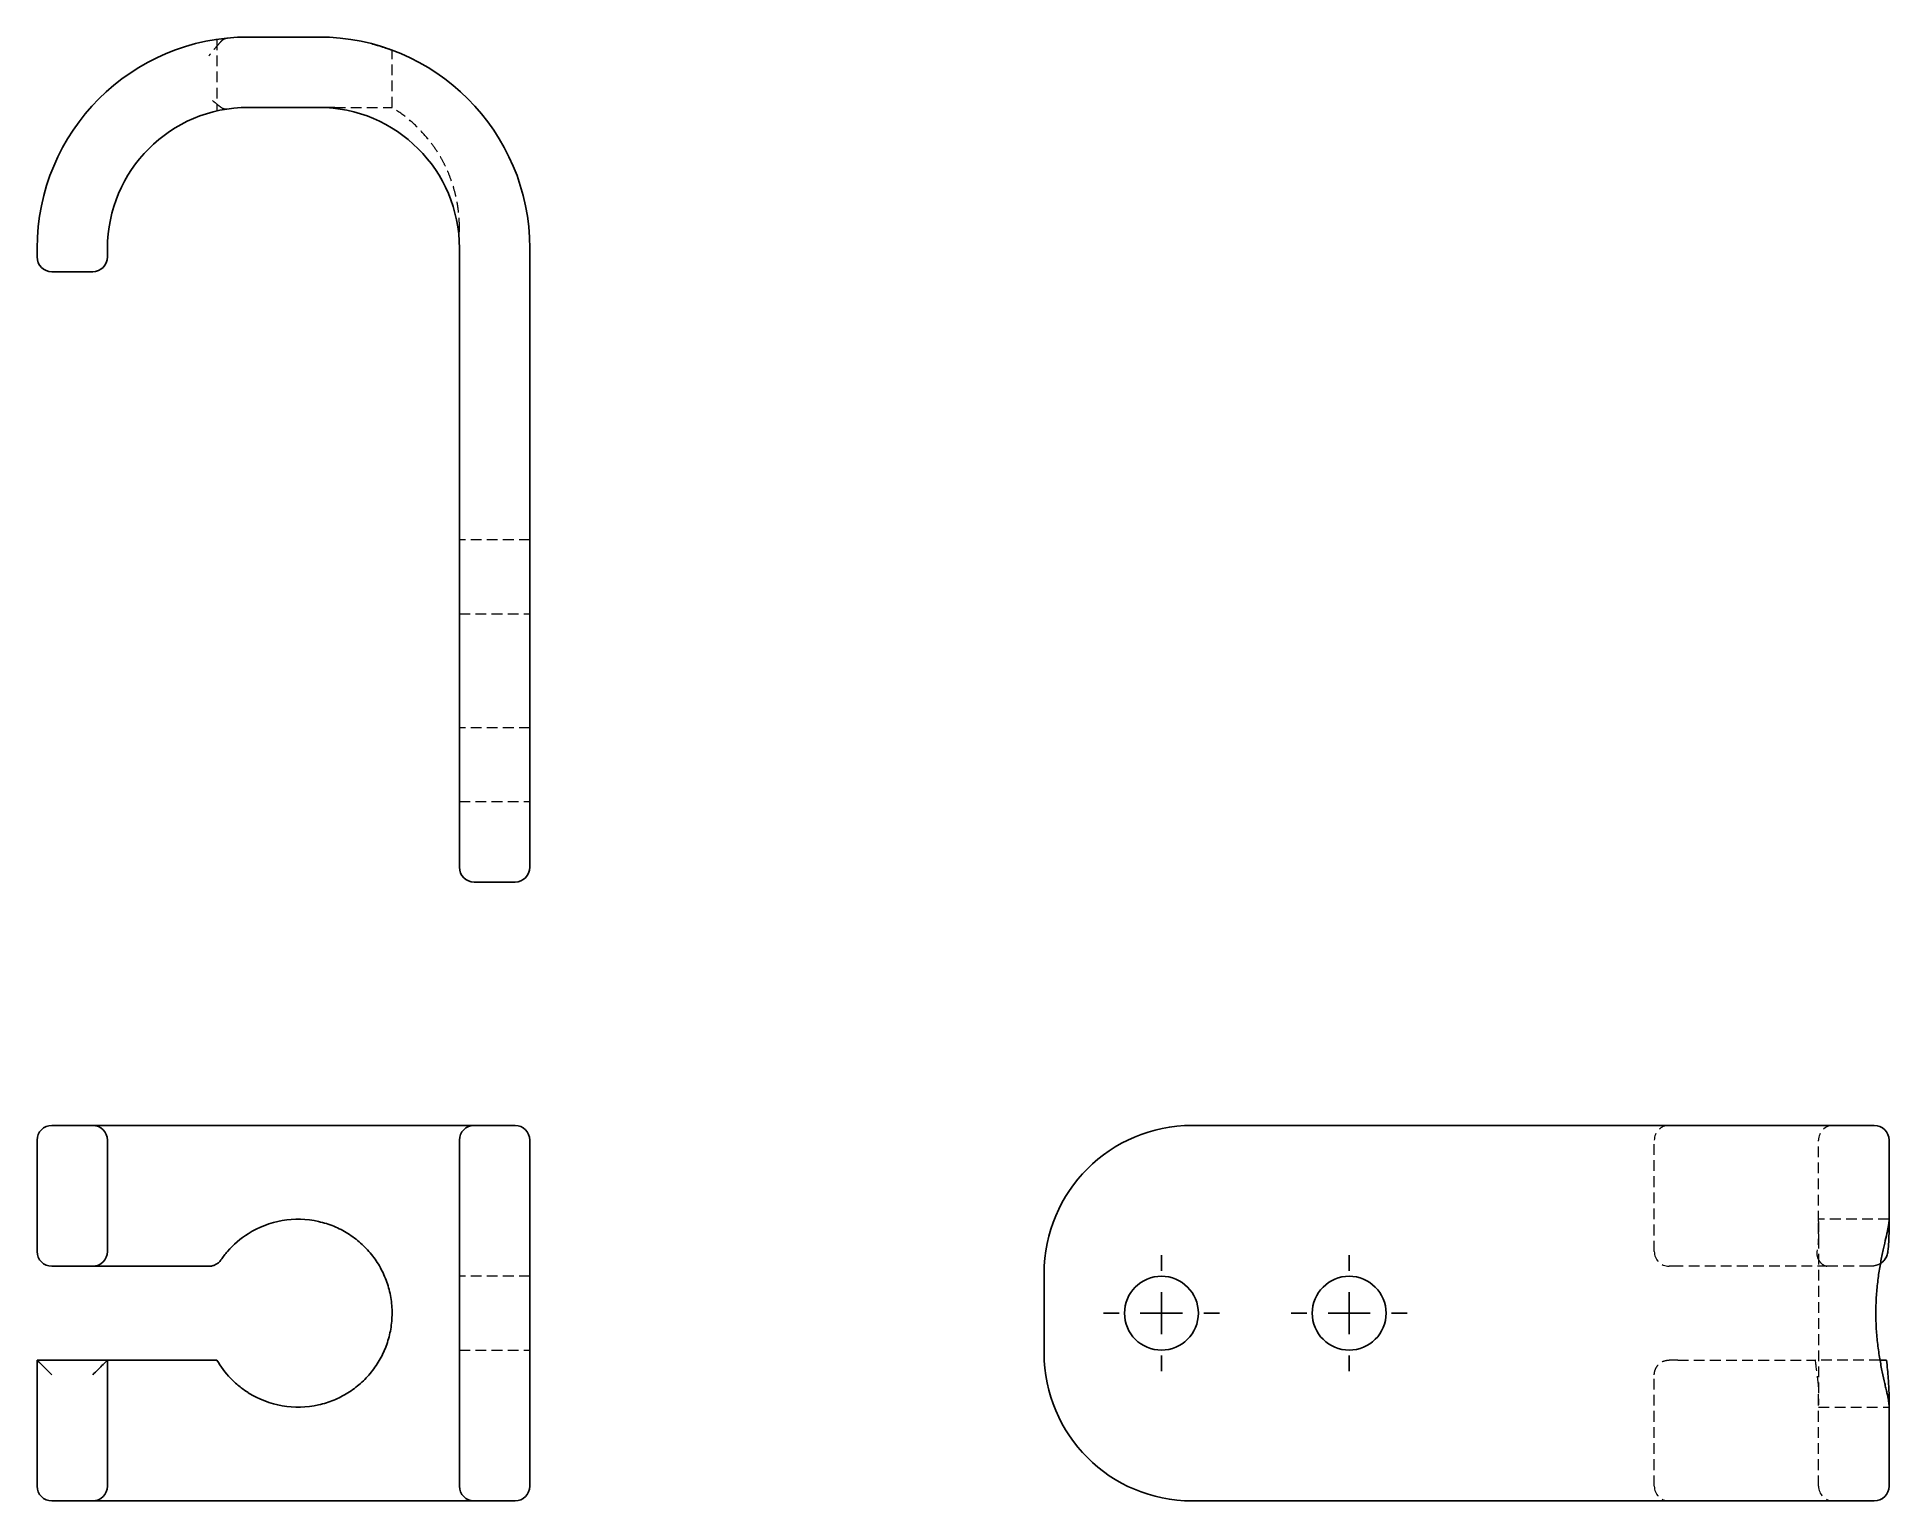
# Model space of a CAD drawing. Header units: millimetres. Extents: x 54 to 273, y 35 to 208.
import ezdxf

# ---------------------------------------------------------------- set-up
doc = ezdxf.new("R2010")
doc.units = ezdxf.units.MM
doc.linetypes.add('HIDDEN', pattern=[1.905, 1.27, -0.635])
doc.layers.add('10', color=7, linetype='Continuous')

# ---------------------------------------------------------------- blocks, each defined once
blk = doc.blocks.new('SW_CENTERMARKSYMBOL_0')
at = {"layer": '10', "color": 0}
for p, q in [((0, 5), (0, 6.87)), ((0, 0), (0, 2.5)), ((-5, 0), (-6.87, 0)), ((0, 0), (-2.5, 0)), ((0, 0), (0, -2.5)), ((0, 0), (2.5, 0)), ((5, 0), (6.87, 0)), ((0, -5), (0, -6.87))]:
    blk.add_line(p, q, dxfattribs=at)
blk = doc.blocks.new('SW_CENTERMARKSYMBOL_1')
at = {"layer": '10', "color": 0}
for p, q in [((0, 5), (0, 6.87)), ((0, 0), (0, 2.5)), ((-5, 0), (-6.87, 0)), ((0, 0), (-2.5, 0)), ((0, 0), (0, -2.5)), ((0, 0), (2.5, 0)), ((5, 0), (6.87, 0)), ((0, -5), (0, -6.87))]:
    blk.add_line(p, q, dxfattribs=at)

msp = doc.modelspace()

# ---------------------------------------------------------------- linework, layer by layer
at = {"color": 7, "linetype": 'HIDDEN', "lineweight": 18}
for p, q in [((75.13, 207.68), (75.13, 199.21)), ((95.86, 199.63), (95.86, 206.4)), ((112.15, 148.47), (103.82, 148.47)), ((103.82, 139.72), (112.15, 139.72)), ((112.15, 126.26), (103.82, 126.26)), ((103.82, 117.51), (112.15, 117.51)), ((245.19, 64.3), (245.19, 77.46)), ((264.63, 67.84), (264.63, 77.46)), ((272.96, 68.11), (264.63, 68.11)), ((264.63, 66.4), (264.63, 67.84)), ((112.15, 61.37), (103.82, 61.37)), ((247.97, 62.55), (246.94, 62.55)), ((265.77, 62.55), (247.97, 62.55)), ((270.73, 62.55), (265.77, 62.55)), ((103.82, 52.63), (112.15, 52.63)), ((247.97, 51.45), (246.94, 51.45)), ((247.97, 51.45), (264.21, 51.45)), ((271.9, 51.45), (264.21, 51.45)), ((245.19, 36.54), (245.19, 49.7)), ((264.63, 46.16), (264.63, 47.6)), ((264.63, 36.54), (264.63, 46.16)), ((264.63, 45.89), (272.96, 45.89))]:
    msp.add_line(p, q, dxfattribs=at)
at = {"color": 7, "linetype": 'Continuous', "lineweight": 25}
for p, q in [((78.84, 207.96), (87.16, 207.96)), ((87.16, 199.63), (78.84, 199.63)), ((53.85, 181.94), (53.85, 182.97)), ((62.18, 182.97), (62.18, 181.94)), ((103.82, 125.49), (103.82, 182.97)), ((112.15, 182.97), (112.15, 125.49)), ((60.43, 180.19), (55.6, 180.19)), ((103.82, 109.75), (103.82, 125.49)), ((112.15, 125.49), (112.15, 109.75)), ((110.4, 108), (105.57, 108)), ((55.6, 79.21), (60.43, 79.21)), ((60.43, 79.21), (78.84, 79.21)), ((78.84, 79.21), (87.16, 79.21)), ((87.16, 79.21), (105.57, 79.21)), ((105.57, 79.21), (110.4, 79.21)), ((190.49, 79.21), (247.97, 79.21)), ((247.97, 79.21), (271.21, 79.21)), ((53.85, 64.3), (53.85, 77.46)), ((62.18, 77.46), (62.18, 64.3)), ((103.82, 61.72), (103.82, 77.46)), ((112.15, 77.46), (112.15, 61.72)), ((272.96, 77.46), (272.96, 67.84)), ((272.96, 66.4), (272.96, 67.84)), ((60.43, 62.55), (55.6, 62.55)), ((74.17, 62.55), (60.43, 62.55)), ((103.82, 52.28), (103.82, 61.72)), ((112.15, 61.72), (112.15, 52.28)), ((173, 52.28), (173, 61.72)), ((53.85, 51.45), (62.18, 51.45)), ((53.85, 36.54), (53.85, 51.45)), ((62.18, 51.45), (62.18, 36.54)), ((62.18, 51.45), (75.13, 51.45)), ((103.82, 36.54), (103.82, 52.28)), ((112.15, 52.28), (112.15, 36.54)), ((272.68, 51.45), (271.9, 51.45)), ((272.96, 46.16), (272.96, 47.6)), ((272.96, 46.16), (272.96, 36.54)), ((60.43, 34.79), (55.6, 34.79)), ((78.84, 34.79), (60.43, 34.79)), ((87.16, 34.79), (78.84, 34.79)), ((105.57, 34.79), (87.16, 34.79)), ((110.4, 34.79), (105.57, 34.79)), ((247.97, 34.79), (190.49, 34.79)), ((271.21, 34.79), (247.97, 34.79))]:
    msp.add_line(p, q, dxfattribs=at)
for centre in [(186.88, 57), (209.09, 57)]:
    msp.add_circle(centre, 4.37, dxfattribs=at)
for centre, radius, start, end in [((78.84, 182.97), 24.99, 90, 180), ((87.16, 182.97), 24.99, 0, 90), ((78.84, 182.97), 16.66, 90, 180), ((87.16, 182.97), 16.66, 0, 90), ((55.6, 181.94), 1.75, 180, 270), ((60.43, 181.94), 1.75, 270, 0), ((105.57, 109.75), 1.75, 180, 270), ((110.4, 109.75), 1.75, 270, 0), ((55.6, 77.46), 1.75, 90, 180), ((60.43, 77.46), 1.75, 0, 90), ((105.57, 77.46), 1.75, 90, 180), ((110.4, 77.46), 1.75, 0, 90), ((190.49, 61.72), 17.49, 90, 180), ((271.21, 77.46), 1.75, 0, 90), ((84.75, 57), 11.11, 77.4366, 122.1732), ((55.6, 64.3), 1.75, 180, 270), ((60.43, 64.3), 1.75, 270, 0), ((190.49, 52.28), 17.49, 180, 270), ((84.75, 57), 11.11, 237.8268, 282.5634), ((55.6, 36.54), 1.75, 180, 270), ((60.43, 36.54), 1.75, 270, 0), ((105.57, 36.54), 1.75, 180, 270), ((110.4, 36.54), 1.75, 270, 0), ((271.21, 36.54), 1.75, 270, 0)]:
    msp.add_arc(centre, radius, start, end, dxfattribs=at)
at = {"color": 7, "linetype": 'HIDDEN', "lineweight": 18}
for centre, start, end in [((246.94, 77.46), 90, 180), ((266.37, 77.46), 90, 180), ((246.94, 64.3), 180, 270), ((246.94, 36.54), 180, 270), ((266.37, 36.54), 180, 270)]:
    msp.add_arc(centre, 1.75, start, end, dxfattribs=at)
for points, knots in [([(75.61, 207.43), (75.51, 207.32), (75.4, 207.2), (75.17, 206.93), (75.05, 206.79), (74.8, 206.5), (74.68, 206.35), (74.43, 206.05), (74.3, 205.89), (74.17, 205.73)], [0, 0, 0, 0, 0.25, 0.25, 0.5, 0.5, 0.75, 0.75, 1, 1, 1, 1]), ([(75.61, 207.43), (75.72, 207.56), (75.83, 207.65), (76.09, 207.78), (76.23, 207.82), (76.38, 207.83)], [0, 0, 0, 0, 0.5, 0.5, 1, 1, 1, 1]), ([(75.61, 199.63), (75.52, 199.7), (75.42, 199.78), (75.2, 199.96), (75.08, 200.06), (74.83, 200.25), (74.7, 200.36), (74.44, 200.56), (74.3, 200.67), (74.17, 200.77)], [0, 0, 0, 0, 0.25, 0.25, 0.5, 0.5, 0.75, 0.75, 1, 1, 1, 1]), ([(76.38, 199.44), (76.24, 199.42), (76.1, 199.42), (75.84, 199.48), (75.72, 199.53), (75.61, 199.63)], [0, 0, 0, 0, 0.5, 0.5, 1, 1, 1, 1]), ([(87.16, 199.63), (87.78, 199.63), (88.38, 199.63), (89.54, 199.63), (90.1, 199.63), (90.89, 199.63), (91.15, 199.63), (91.65, 199.63), (91.9, 199.63), (92.6, 199.63), (93.03, 199.63), (93.61, 199.63), (93.79, 199.63), (94.14, 199.63), (94.31, 199.63), (94.76, 199.63), (95.02, 199.63), (95.33, 199.63), (95.42, 199.63), (95.58, 199.63), (95.64, 199.63), (95.8, 199.63), (95.86, 199.63), (95.86, 199.63)], [0, 0, 0, 0, 0.125, 0.125, 0.25, 0.25, 0.3125, 0.3125, 0.375, 0.375, 0.5, 0.5, 0.5625, 0.5625, 0.625, 0.625, 0.75, 0.75, 0.8125, 0.8125, 0.875, 0.875, 1, 1, 1, 1]), ([(89.09, 199.63), (89.06, 199.63), (88.46, 199.63), (87.79, 199.63), (87.16, 199.63)], [0, 0, 0, 0, 0.059262, 1, 1, 1, 1]), ([(103.82, 185.31), (103.82, 185.77), (103.8, 186.6), (103.67, 187.73), (103.52, 188.62), (103.3, 189.58), (102.99, 190.68), (102.54, 191.86), (102.01, 193), (101.37, 194.16), (100.46, 195.5), (99.24, 196.94), (97.68, 198.41), (96.43, 199.24), (95.77, 199.68)], [0, 0, 0, 0, 0.078903, 0.144969, 0.197467, 0.237662, 0.315916, 0.396421, 0.457144, 0.534532, 0.628481, 0.738323, 0.862811, 1, 1, 1, 1]), ([(103.82, 182.97), (103.82, 183), (103.82, 183.06), (103.82, 183.53), (103.82, 184.12), (103.82, 184.65), (103.82, 185.04), (103.82, 185.36), (103.82, 185.38), (103.82, 185.39)], [0, 0, 0, 0, 0.20946, 0.418241, 0.627602, 0.72637, 0.825146, 0.92366, 1, 1, 1, 1]), ([(264.63, 67.84), (264.63, 67.7), (264.63, 67.51), (264.63, 67.04), (264.63, 66.75), (264.63, 66.26), (264.63, 66.08), (264.63, 65.7), (264.63, 65.5), (264.63, 64.88), (264.63, 64.43), (264.63, 63.7), (264.63, 63.45), (264.63, 62.92), (264.63, 62.65), (264.63, 61.83), (264.63, 61.27), (264.63, 60.38), (264.63, 60.09), (264.63, 59.48), (264.63, 59.17), (264.63, 58.24), (264.63, 57.61), (264.63, 56.35), (264.63, 55.73), (264.63, 54.51), (264.63, 53.9), (264.63, 52.71), (264.63, 52.14), (264.63, 51.06), (264.63, 50.54), (264.63, 49.55), (264.63, 49.1), (264.63, 48.28), (264.63, 47.9), (264.63, 47.24), (264.63, 46.95), (264.63, 46.48), (264.63, 46.3), (264.63, 46.16)], [0, 0, 0, 0, 0.0625, 0.0625, 0.125, 0.125, 0.15625, 0.15625, 0.1875, 0.1875, 0.25, 0.25, 0.28125, 0.28125, 0.3125, 0.3125, 0.375, 0.375, 0.40625, 0.40625, 0.4375, 0.4375, 0.5, 0.5, 0.5625, 0.5625, 0.625, 0.625, 0.6875, 0.6875, 0.75, 0.75, 0.8125, 0.8125, 0.875, 0.875, 0.9375, 0.9375, 1, 1, 1, 1]), ([(264.44, 64.3), (264.42, 64.14), (264.42, 63.98), (264.48, 63.64), (264.53, 63.47), (264.63, 63.31)], [0, 0, 0, 0, 0.5, 0.5, 1, 1, 1, 1]), ([(264.63, 63.31), (264.7, 63.18), (264.78, 63.07), (264.96, 62.88), (265.06, 62.8), (265.25, 62.68), (265.36, 62.63), (265.56, 62.57), (265.67, 62.55), (265.77, 62.55)], [0, 0, 0, 0, 0.25, 0.25, 0.5, 0.5, 0.75, 0.75, 1, 1, 1, 1]), ([(271.96, 62.9), (271.93, 62.87), (271.77, 62.76), (271.44, 62.64), (271.06, 62.56), (270.82, 62.55), (270.74, 62.55), (270.73, 62.55)], [0, 0, 0, 0, 0.08493, 0.439977, 0.804835, 0.993224, 1, 1, 1, 1]), ([(245.19, 49.7), (245.19, 49.9), (245.23, 50.13), (245.4, 50.56), (245.53, 50.76), (245.87, 51.11), (246.08, 51.24), (246.51, 51.41), (246.73, 51.45), (246.94, 51.45)], [0, 0, 0, 0, 0.25, 0.25, 0.5, 0.5, 0.75, 0.75, 1, 1, 1, 1]), ([(264.21, 51.45), (264.31, 50.67), (264.41, 49.95), (264.53, 48.98), (264.57, 48.68), (264.61, 48.11), (264.63, 47.84), (264.63, 47.6)], [0, 0, 0, 0, 0.5, 0.5, 0.75, 0.75, 1, 1, 1, 1])]:
    msp.add_open_spline(points, degree=3, knots=knots, dxfattribs=at)
at = {"color": 7, "linetype": 'Continuous', "lineweight": 25}
for points, knots in [([(95.86, 206.4), (95.83, 206.41), (95.77, 206.43), (95.32, 206.59), (94.59, 206.83), (93.96, 207.03), (93.52, 207.13), (93.48, 207.14)], [0, 0, 0, 0, 0.240424, 0.488143, 0.728481, 0.975284, 1, 1, 1, 1]), ([(87.16, 67.84), (87.78, 67.7), (88.38, 67.51), (89.55, 67.04), (90.1, 66.75), (90.9, 66.26), (91.15, 66.08), (91.66, 65.7), (91.9, 65.5), (92.6, 64.88), (93.03, 64.43), (93.61, 63.7), (93.8, 63.45), (94.15, 62.92), (94.31, 62.65), (94.77, 61.83), (95.02, 61.27), (95.33, 60.38), (95.42, 60.09), (95.58, 59.48), (95.65, 59.17), (95.8, 58.24), (95.86, 57.61), (95.85, 56.35), (95.8, 55.73), (95.59, 54.51), (95.43, 53.9), (95.01, 52.71), (94.76, 52.14), (94.15, 51.06), (93.8, 50.54), (93.01, 49.55), (92.58, 49.1), (91.65, 48.28), (91.15, 47.9), (90.08, 47.24), (89.53, 46.95), (88.38, 46.48), (87.78, 46.3), (87.16, 46.16)], [0, 0, 0, 0, 0.0625, 0.0625, 0.125, 0.125, 0.15625, 0.15625, 0.1875, 0.1875, 0.25, 0.25, 0.28125, 0.28125, 0.3125, 0.3125, 0.375, 0.375, 0.40625, 0.40625, 0.4375, 0.4375, 0.5, 0.5, 0.5625, 0.5625, 0.625, 0.625, 0.6875, 0.6875, 0.75, 0.75, 0.8125, 0.8125, 0.875, 0.875, 0.9375, 0.9375, 1, 1, 1, 1]), ([(272.96, 67.84), (272.96, 67.7), (272.93, 67.51), (272.87, 67.16), (272.84, 67.03), (272.78, 66.74), (272.75, 66.58), (272.64, 66.08), (272.55, 65.71), (272.41, 65.09), (272.36, 64.87), (272.26, 64.42), (272.21, 64.19), (272.06, 63.45), (271.96, 62.94), (271.82, 62.13), (271.78, 61.85), (271.69, 61.28), (271.66, 60.98), (271.55, 60.09), (271.49, 59.49), (271.42, 58.26), (271.4, 57.64), (271.4, 56.37), (271.42, 55.74), (271.47, 54.81), (271.5, 54.51), (271.55, 53.9), (271.59, 53.6), (271.69, 52.71), (271.78, 52.14), (271.92, 51.33), (271.96, 51.06), (272.06, 50.54), (272.11, 50.29), (272.26, 49.56), (272.36, 49.11), (272.5, 48.49), (272.55, 48.3), (272.64, 47.92), (272.68, 47.74), (272.79, 47.24), (272.85, 46.96), (272.93, 46.49), (272.96, 46.3), (272.96, 46.16)], [0, 0, 0, 0, 0.0625, 0.0625, 0.09375, 0.09375, 0.125, 0.125, 0.1875, 0.1875, 0.21875, 0.21875, 0.25, 0.25, 0.3125, 0.3125, 0.34375, 0.34375, 0.375, 0.375, 0.4375, 0.4375, 0.5, 0.5, 0.5625, 0.5625, 0.59375, 0.59375, 0.625, 0.625, 0.6875, 0.6875, 0.71875, 0.71875, 0.75, 0.75, 0.8125, 0.8125, 0.84375, 0.84375, 0.875, 0.875, 0.9375, 0.9375, 1, 1, 1, 1]), ([(76.38, 64.3), (76.24, 64.14), (76.1, 63.98), (75.84, 63.64), (75.72, 63.47), (75.61, 63.31)], [0, 0, 0, 0, 0.5, 0.5, 1, 1, 1, 1]), ([(272.43, 63.31), (272.56, 63.46), (272.65, 63.63), (272.78, 63.96), (272.82, 64.13), (272.83, 64.3)], [0, 0, 0, 0, 0.5, 0.5, 1, 1, 1, 1]), ([(75.61, 63.31), (75.52, 63.18), (75.42, 63.07), (75.2, 62.88), (75.08, 62.8), (74.83, 62.68), (74.7, 62.63), (74.44, 62.57), (74.3, 62.55), (74.17, 62.55)], [0, 0, 0, 0, 0.25, 0.25, 0.5, 0.5, 0.75, 0.75, 1, 1, 1, 1]), ([(272.43, 63.31), (272.35, 63.21), (272.21, 63.05), (272.03, 62.94), (271.96, 62.9)], [0, 0, 0, 0, 0.581991, 1, 1, 1, 1]), ([(55.6, 49.7), (55.39, 49.9), (55.17, 50.13), (54.74, 50.56), (54.53, 50.76), (54.19, 51.11), (54.05, 51.24), (53.88, 51.41), (53.85, 51.45), (53.85, 51.45)], [0, 0, 0, 0, 0.25, 0.25, 0.5, 0.5, 0.75, 0.75, 1, 1, 1, 1]), ([(60.43, 49.7), (60.63, 49.9), (60.86, 50.13), (61.29, 50.56), (61.49, 50.76), (61.83, 51.11), (61.97, 51.24), (62.14, 51.41), (62.18, 51.45), (62.18, 51.45)], [0, 0, 0, 0, 0.25, 0.25, 0.5, 0.5, 0.75, 0.75, 1, 1, 1, 1]), ([(75.13, 51.45), (75.58, 50.67), (76.12, 49.95), (77.05, 48.98), (77.38, 48.68), (78.08, 48.11), (78.45, 47.84), (78.84, 47.6)], [0, 0, 0, 0, 0.5, 0.5, 0.75, 0.75, 1, 1, 1, 1]), ([(272.96, 47.6), (272.96, 48.08), (272.92, 48.65), (272.84, 49.61), (272.81, 49.96), (272.75, 50.68), (272.71, 51.06), (272.68, 51.45)], [0, 0, 0, 0, 0.5, 0.5, 0.75, 0.75, 1, 1, 1, 1])]:
    msp.add_open_spline(points, degree=3, knots=knots, dxfattribs=at)
for points in [[(78.84, 66.4), (77.91, 65.82), (77.09, 65.12), (76.38, 64.3)], [(272.83, 64.3), (272.91, 65.12), (272.96, 65.82), (272.96, 66.4)]]:
    msp.add_open_spline(points, degree=3, dxfattribs=at)
at = {"color": 7, "linetype": 'HIDDEN', "lineweight": 18}
msp.add_open_spline([(264.63, 66.4), (264.63, 65.82), (264.55, 65.12), (264.44, 64.3)], degree=3, dxfattribs=at)

# ---------------------------------------------------------------- block references
at = {"layer": '10'}
for name, p in [('SW_CENTERMARKSYMBOL_1', (186.88, 57)), ('SW_CENTERMARKSYMBOL_0', (209.09, 57))]:
    msp.add_blockref(name, p, dxfattribs=at)

doc.saveas('drawing.dxf')
